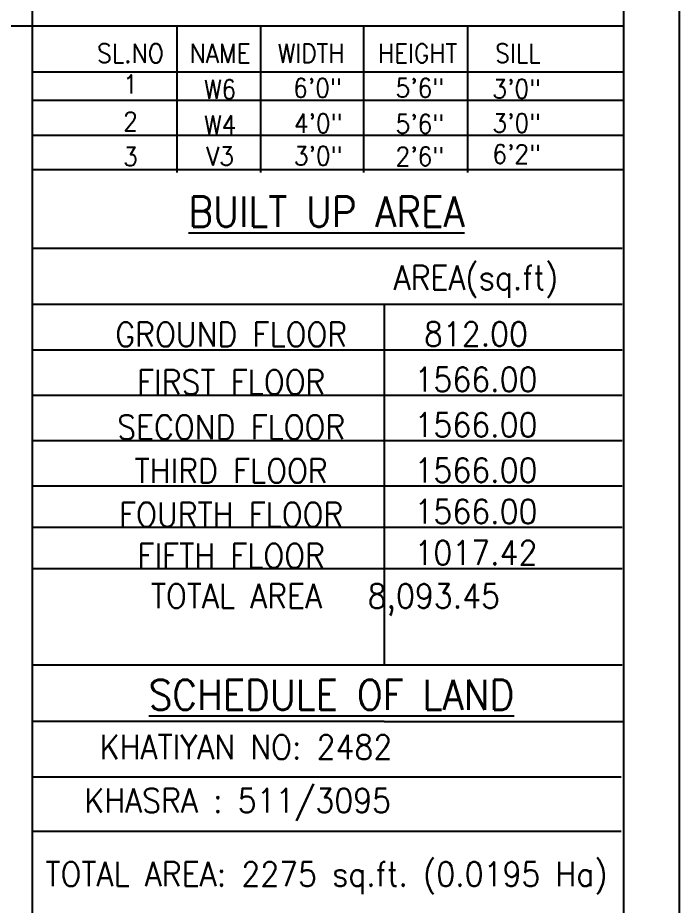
# Model space of a CAD drawing. Header units: metres. Extents: x 157 to 427, y 20 to 106.
# Drawn here: x 358.51 to 379.49, y 57.48 to 85.65 of the extents above; entities that cross this region are included whole.
import ezdxf

# ---------------------------------------------------------------- set-up
doc = ezdxf.new("R2010")
doc.units = ezdxf.units.M
doc.header["$MEASUREMENT"] = 0
doc.styles.get("Standard").update_dxf_attribs({"font": 'standard'})

msp = doc.modelspace()

# ---------------------------------------------------------------- linework, layer by layer
at = {"ltscale": 2, "extrusion": (-0.009655, 0, 0.999953)}
for p, q in [((358.968, 103.862, -2.98), (358.968, 22.193, -2.98)), ((333.692, 85.392, -2.98), (358.968, 85.392, -2.98)), ((370.127, 63.336, -2.98), (358.968, 63.336, -2.98)), ((370.127, 63.336, -2.98), (377.755, 63.336, -2.98)), ((358.968, 61.583, -2.98), (377.649, 61.583, -2.98)), ((377.649, 59.848, -2.98), (358.968, 59.848, -2.98))]:
    msp.add_line(p, q, dxfattribs=at)
at = {"extrusion": (-0.009655, 0, 0.999953)}
for p, q in [((358.968, 85.392, -2.98), (377.755, 85.392, -2.98)), ((363.551, 85.392, -2.98), (363.551, 80.745, -2.98)), ((366.206, 85.392, -2.98), (366.206, 80.745, -2.98)), ((369.478, 85.392, -2.98), (369.478, 80.745, -2.98)), ((372.781, 85.392, -2.98), (372.781, 80.745, -2.98)), ((358.968, 83.933, -2.98), (377.755, 83.933, -2.98)), ((358.968, 83.039, -2.98), (377.755, 83.039, -2.98)), ((358.968, 81.927, -2.98), (377.755, 81.927, -2.98)), ((358.968, 80.844, -2.98), (377.755, 80.844, -2.98)), ((358.968, 78.348, -2.98), (377.681, 78.348, -2.98)), ((358.968, 76.566, -2.98), (377.681, 76.566, -2.98)), ((370.127, 76.566, -2.98), (370.127, 65.142, -2.98)), ((358.968, 75.127, -2.98), (377.681, 75.127, -2.98)), ((358.968, 73.687, -2.98), (377.681, 73.687, -2.98)), ((358.968, 72.247, -2.98), (377.681, 72.247, -2.98)), ((358.968, 70.807, -2.98), (377.681, 70.807, -2.98)), ((358.968, 69.5, -2.98), (377.681, 69.5, -2.98)), ((358.968, 68.193, -2.98), (377.681, 68.193, -2.98)), ((358.968, 65.142, -2.98), (377.681, 65.142, -2.98))]:
    msp.add_line(p, q, dxfattribs=at)
at = {"extrusion": (-0.009655, 0, 0.999953), "elevation": -2.419}
for points in [[(250.515, 105.629), (379.488, 105.629), (379.488, 20.425), (250.515, 20.425)], [(252.282, 103.862), (377.72, 103.862), (377.72, 22.193), (252.282, 22.193)]]:
    msp.add_lwpolyline(points, close=True, dxfattribs=at)

# ---------------------------------------------------------------- texts
at = {"extrusion": (-0.009655, 0, 0.999953), "attachment_point": 5, "text_direction": (0.999953, 0, 0.009655)}
for s, insert, char_height, width in [('SL.NO', (362.085, 84.522, -2.98), 0.5964, 28.24329), ('NAME', (364.925, 84.522, -2.98), 0.5964, 28.24329), ('WIDTH', (367.812, 84.522, -2.98), 0.5964, 28.24329), ('HEIGHT', (371.192, 84.522, -2.98), 0.5964, 28.24329), ('SILL', (374.376, 84.522, -2.98), 0.5964, 28.24329), ('1', (362.085, 83.545, -2.98), 0.596, 28.24329), ('W6', (364.925, 83.382, -2.98), 0.5964, 28.24329), ('6\'0"', (368.014, 83.426, -2.98), 0.5964, 28.24329), ('5\'6"', (371.263, 83.426, -2.98), 0.5964, 28.24329), ('3\'0"', (374.334, 83.397, -2.98), 0.5964, 28.24329), ('2', (362.085, 82.362, -2.98), 0.596, 28.24329), ('W4', (364.925, 82.257, -2.98), 0.5964, 28.24329), ('4\'0"', (368.036, 82.301, -2.98), 0.5964, 28.24329), ('5\'6"', (371.263, 82.282, -2.98), 0.5964, 28.24329), ('3\'0"', (374.336, 82.311, -2.98), 0.5964, 28.24329), ('3', (362.085, 81.249, -2.98), 0.596, 28.24329), ('V3', (364.925, 81.263, -2.98), 0.5964, 28.24329), ('3\'0"', (368.036, 81.273, -2.98), 0.5964, 28.24329), ('2\'6"', (371.263, 81.253, -2.98), 0.5964, 28.24329), ('6\'2"', (374.334, 81.327, -2.98), 0.5964, 28.24329), ('{\\LBUILT UP AREA}', (368.305, 79.501, -2.98), 0.95487, 28.19249), ('AREA(sq.ft)', (373.044, 77.283, -2.98), 0.76896, 13.77223), ('GROUND FLOOR', (365.28, 75.611, -2.98), 0.76896, 13.77223), ('812.00', (373.044, 75.624, -2.98), 0.769, 13.77223), ('FIRST FLOOR', (365.28, 74.101, -2.98), 0.76896, 13.77223), ('1566.00', (373.044, 74.184, -2.98), 0.769, 13.77223), ('SECOND FLOOR', (365.28, 72.67, -2.98), 0.76896, 13.77223), ('1566.00', (373.044, 72.744, -2.98), 0.769, 13.77223), ('THIRD FLOOR', (365.28, 71.288, -2.98), 0.76896, 13.77223), ('1566.00', (373.044, 71.304, -2.98), 0.769, 13.77223), ('FOURTH FLOOR', (365.28, 69.901, -2.98), 0.76896, 13.77223), ('1566.00', (373.044, 69.997, -2.98), 0.769, 13.77223), ('1017.42', (373.044, 68.69, -2.98), 0.769, 13.77223), ('FIFTH FLOOR', (365.28, 68.594, -2.98), 0.76896, 13.77223), ('TOTAL AREA  ^I8,093.45', (368.269, 67.201, -2.98), 0.76896, 15.30544), ('{\\LSCHEDULE OF LAND}', (368.463, 64.189, -2.98), 0.95487, 28.19249), ('\\A1;KHATIYAN NO: 2482', (365.751, 62.531, -2.98), 0.76896, 13.77223), ('\\A1;KHASRA : 511/3095', (365.487, 60.707, -2.98), 0.76896, 13.77223), ('TOTAL AREA: 2275 sq.ft. (0.0195 Ha) ', (368.303, 58.374, -2.98), 0.76896, 18.76919)]:
    msp.add_mtext(s, dxfattribs=dict(at, insert=insert, char_height=char_height, width=width))

doc.saveas('drawing.dxf')
